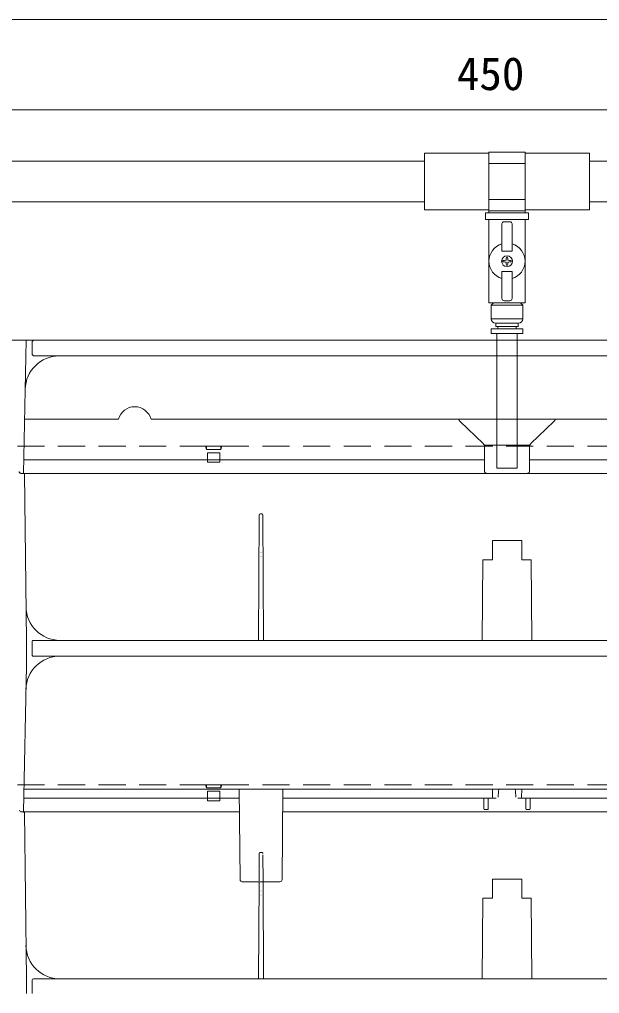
# Model space of a CAD drawing. Units: millimetres, scale not verified. Extents: x -6713 to 1917, y -1364 to 1364.
# Drawn here: x 224.3 to 481.4, y 358.6 to 790.2 of the extents above; entities that cross this region are included whole.
import ezdxf
from ezdxf.enums import TextEntityAlignment as Align

# ---------------------------------------------------------------- set-up
doc = ezdxf.new("R2010")
doc.units = ezdxf.units.MM
doc.header["$LTSCALE"] = 10
doc.linetypes.add('DASHED1', pattern=[1.8, 1.2, -0.6])
for name, color, linetype, lineweight in [('0-5_A-6', 7, 'Continuous', 18), ('3-1', 7, 'Continuous', 18), ('3-2', 7, 'Continuous', 18), ('3-3', 7, 'Continuous', 18), ('7-0', 4, 'Continuous', 5)]:
    doc.layers.add(name, color=color, linetype=linetype, lineweight=lineweight)
doc.styles.add('ＭＳ ゴシック', font='')
doc.styles.get('ＭＳ ゴシック').set_extended_font_data('MS Gothic')

msp = doc.modelspace()

# ---------------------------------------------------------------- linework, layer by layer
at = {"layer": '0-5_A-6'}
msp.add_line((-1134.62, 790.19), (1115.38, 790.19), dxfattribs=at)
msp.add_lwpolyline([(215.38, 750.22), (665.38, 750.22), (665.38, 617.52)], dxfattribs=at)
at = {"layer": '3-1'}
for p, q in [((215.38, 648.09), (665.38, 648.09)), ((227.27, 648.09), (226.15, 589.09)), ((229.88, 647.09), (229.88, 642.09)), ((649.88, 641.09), (230.88, 641.09)), ((226.61, 613.09), (226.61, 613.09)), ((226.61, 613.09), (268.15, 613.09)), ((268.15, 613.09), (268.15, 613.09)), ((598.15, 613.09), (282.61, 613.09)), ((282.61, 613.09), (282.61, 613.09)), ((429.76, 602.33), (419.61, 612.06)), ((451, 602.33), (461.15, 612.06)), ((430.38, 601.58), (450.38, 601.58)), ((430.38, 600.88), (430.38, 590.09)), ((450.38, 600.88), (450.38, 590.09)), ((226.27, 595.09), (430.38, 595.09)), ((654.49, 595.09), (450.38, 595.09)), ((225.08, 589.09), (655.68, 589.09))]:
    msp.add_line(p, q, dxfattribs=at)
for centre, radius, start, end in [((230.88, 647.09), 0.999, 89.9604, 180.0395), ((241.86, 626.09), 15, 90, 178.9131), ((230.88, 642.09), 0.999, 179.9605, 270.0396), ((275.38, 611.09), 7.5, 89.9999, 164.5329), ((275.38, 611.09), 7.5, 15.5228, 90.0034), ((422.38, 614.94), 4, 207.6016, 226.2222), ((458.38, 614.94), 4, 313.7778, 332.3984), ((428.33, 600.86), 2.05, 0.6121, 45.6068), ((452.43, 600.86), 2.05, 134.3932, 179.3879), ((225.09, 590.09), 1, 192.339, 231.1698), ((225.05, 590.04), 0.938, 230.503, 251.825), ((225.09, 590.12), 1.03, 251.4761, 269.4896), ((431.38, 590.09), 1, 179.9994, 263.5534), ((449.38, 590.09), 1, 276.4466, 0.0006)]:
    msp.add_arc(centre, radius, start, end, dxfattribs=at)
at = {"layer": '3-2', "linetype": 'DASHED1', "lineweight": 9}
msp.add_line((223.38, 601.09), (306.73, 601.09), dxfattribs=at)
at = {"layer": '3-2', "linetype": 'DASHED1'}
for p, q in [((306.73, 601.09), (307.18, 599.72)), ((307.18, 601.09), (306.73, 601.09)), ((307.18, 599.72), (307.18, 601.09)), ((307.18, 601.09), (313.58, 601.09)), ((313.58, 601.09), (313.58, 599.72)), ((314.03, 601.09), (566.73, 601.09)), ((313.58, 599.72), (307.18, 599.72)), ((307.58, 598.19), (307.58, 593.99)), ((307.58, 593.99), (313.18, 593.99))]:
    msp.add_line(p, q, dxfattribs=at)
at = {"layer": '3-2'}
for p, q in [((225.18, 588.98), (225.14, 588.99)), ((225.99, 588.99), (226.02, 588.99)), ((225.99, 588.99), (226.02, 588.99)), ((226.02, 588.99), (226.52, 588.99)), ((226.52, 588.99), (226.52, 588.99)), ((330.58, 570.59), (330.3, 515.09)), ((331.08, 571.09), (331.68, 571.09)), ((332.46, 515.09), (332.18, 570.58)), ((433.88, 559.29), (433.88, 550.79)), ((433.88, 559.29), (446.88, 559.29)), ((446.88, 559.29), (446.88, 550.79)), ((330.99, 554.05), (330.99, 554.05)), ((330.99, 553.84), (330.99, 553.84)), ((331.77, 554.05), (331.77, 554.05)), ((331.77, 553.84), (331.77, 553.84)), ((330.99, 552.34), (330.98, 552.34)), ((330.98, 552.13), (330.98, 552.13)), ((331.78, 552.34), (331.78, 552.34)), ((331.78, 552.13), (331.78, 552.13)), ((429.32, 515.09), (429.69, 550.79)), ((429.69, 550.79), (433.88, 550.79)), ((451.07, 550.79), (446.88, 550.79)), ((451.07, 550.79), (451.44, 515.09)), ((227.38, 515.09), (227.38, 508.59)), ((229.89, 508.6), (229.99, 514.6)), ((230.49, 515.09), (650.27, 515.09)), ((227.38, 508.59), (227.38, 503.8)), ((650.37, 508.09), (230.39, 508.09)), ((242.18, 508.09), (242.18, 508.09)), ((242.18, 508.09), (242.18, 508.09)), ((227.38, 503.8), (226.15, 439.09)), ((226.34, 449.09), (226.34, 449.09)), ((654.42, 449.09), (226.34, 449.09)), ((322.07, 409.08), (321.72, 449.09)), ((340.69, 409.08), (341.04, 449.09)), ((433.88, 449.09), (433.94, 445.57)), ((446.88, 449.09), (446.82, 445.57)), ((226.27, 445.09), (321.76, 445.09)), ((341, 445.09), (434.46, 445.09)), ((430.08, 440.49), (430.08, 445.09)), ((430.08, 445.09), (430.08, 440.49)), ((432.08, 445.09), (432.08, 440.49)), ((434.46, 445.09), (435.57, 445.09)), ((446.3, 445.09), (445.19, 445.09)), ((539.76, 445.09), (446.4, 445.09)), ((448.68, 440.49), (448.68, 445.09)), ((450.68, 445.09), (450.68, 440.49)), ((225.65, 439.09), (225.29, 439.09)), ((225.29, 439.09), (225.65, 439.09)), ((225.47, 439.09), (225.29, 439.09)), ((226.15, 439.09), (225.65, 439.09)), ((321.81, 439.09), (226.15, 439.09)), ((539.81, 439.09), (340.95, 439.09)), ((430.48, 440.09), (431.68, 440.09)), ((450.28, 440.09), (449.08, 440.09)), ((323.07, 408.09), (339.69, 408.09))]:
    msp.add_line(p, q, dxfattribs=at)
at = {"layer": '3-2', "linetype": 'DASHED1'}
for points in [[(313.58, 601.09), (314.03, 601.09), (313.58, 599.72)], [(307.58, 598.19), (313.18, 598.19), (313.18, 593.99)]]:
    msp.add_lwpolyline(points, dxfattribs=at)
at = {"layer": '3-2'}
msp.add_lwpolyline([(226.52, 588.99), (226.52, 588.99), (227.38, 515.09)], dxfattribs=at)
msp.add_lwpolyline([(330.58, 570.59), (330.58, 570.59), (330.58, 570.59)], close=True, dxfattribs=at)
for centre, radius, start, end in [((331.08, 570.59), 0.5, 90.0002, 179.6515), ((331.68, 570.59), 0.501, 358.6138, 89.9483), ((242.21, 530.09), 15, 180.6663, 270), ((230.49, 514.59), 0.5, 90, 179), ((242.18, 493.09), 15, 90, 178.9074), ((230.39, 508.59), 0.5, 179, 270), ((1435.97, 387.09), 1001.2, 176.44934, 176.65048), ((-555.21, 387.09), 1001.2, 3.34952, 3.55066), ((434.43, 445.58), 0.484, 180.5837, 261.9182), ((446.32, 445.58), 0.493, 266.6747, 358.991), ((430.48, 440.49), 0.4, 180, 270), ((431.68, 440.49), 0.4, 270, 0), ((449.08, 440.49), 0.4, 180, 270), ((449.08, 440.49), 0.4, 180, 270), ((450.28, 440.49), 0.4, 270, 0), ((225.29, 440.09), 1, 192.339, 270), ((323.07, 409.09), 1, 180.5051, 269.9995), ((339.69, 409.09), 1, 270.0035, 359.495)]:
    msp.add_arc(centre, radius, start, end, dxfattribs=at)
at = {"layer": '3-3', "linetype": 'DASHED1', "lineweight": 9}
msp.add_line((223.38, 451.09), (306.73, 451.09), dxfattribs=at)
at = {"layer": '3-3', "linetype": 'DASHED1'}
for p, q in [((306.73, 451.09), (307.18, 449.72)), ((307.18, 451.09), (306.73, 451.09)), ((307.18, 449.72), (307.18, 451.09)), ((307.18, 451.09), (313.58, 451.09)), ((313.58, 449.72), (307.18, 449.72)), ((313.58, 451.09), (313.58, 449.72)), ((314.03, 451.09), (566.73, 451.09)), ((307.58, 448.19), (307.58, 443.99)), ((307.58, 443.99), (313.18, 443.99)), ((331.07, 421.09), (331.68, 421.09)), ((332.24, 408.09), (332.18, 420.58))]:
    msp.add_line(p, q, dxfattribs=at)
at = {"layer": '3-3'}
for p, q in [((225.17, 438.98), (225.14, 438.99)), ((225.98, 438.99), (226.02, 438.99)), ((225.98, 438.99), (226.02, 438.99)), ((226.02, 438.99), (226.52, 438.99)), ((226.52, 438.99), (226.52, 438.99)), ((330.51, 408.09), (330.3, 365.09)), ((332.46, 365.09), (332.24, 408.09)), ((433.88, 409.29), (433.88, 400.79)), ((433.88, 409.29), (446.88, 409.29)), ((446.88, 409.29), (446.88, 400.79)), ((330.98, 402.34), (330.98, 402.34)), ((330.98, 402.13), (330.98, 402.13)), ((330.99, 404.05), (330.99, 404.05)), ((330.99, 403.84), (330.99, 403.84)), ((331.76, 404.05), (331.76, 404.05)), ((331.76, 403.84), (331.76, 403.84)), ((331.77, 402.34), (331.77, 402.34)), ((331.77, 402.13), (331.77, 402.13)), ((429.32, 365.09), (429.69, 400.79)), ((429.69, 400.79), (433.88, 400.79)), ((451.07, 400.79), (446.88, 400.79)), ((451.07, 400.79), (451.43, 365.09)), ((227.38, 365.09), (227.38, 358.59)), ((229.89, 358.6), (229.99, 364.6)), ((230.49, 365.09), (650.26, 365.09))]:
    msp.add_line(p, q, dxfattribs=at)
at = {"layer": '3-3', "linetype": 'DASHED1'}
for points in [[(313.58, 451.09), (314.03, 451.09), (313.58, 449.72)], [(307.58, 448.19), (313.18, 448.19), (313.18, 443.99)], [(330.57, 420.59), (330.57, 420.59), (330.57, 420.59), (330.57, 420.59), (330.51, 408.09)]]:
    msp.add_lwpolyline(points, dxfattribs=at)
at = {"layer": '3-3'}
msp.add_lwpolyline([(226.52, 438.99), (226.52, 438.99), (227.38, 365.09)], dxfattribs=at)
at = {"layer": '3-3', "linetype": 'DASHED1'}
for centre, radius, start, end in [((331.07, 420.59), 0.5, 90.0002, 179.6515), ((331.68, 420.59), 0.501, 358.6138, 89.9483)]:
    msp.add_arc(centre, radius, start, end, dxfattribs=at)
at = {"layer": '3-3'}
for centre, radius, start, end in [((242.2, 380.09), 15, 180.6663, 270), ((230.49, 364.59), 0.5, 90, 179)]:
    msp.add_arc(centre, radius, start, end, dxfattribs=at)
at = {"layer": '7-0'}
for p, q in [((403.88, 730.89), (432.38, 730.89)), ((403.88, 705.89), (403.88, 730.89)), ((429.25, 730.89), (432.38, 730.89)), ((448.38, 705.39), (448.38, 731.39)), ((448.38, 705.39), (448.38, 731.39)), ((448.38, 730.89), (476.88, 730.89)), ((448.38, 730.89), (476.88, 730.89)), ((476.88, 705.89), (476.88, 730.89)), ((476.88, 705.89), (476.88, 730.89)), ((403.88, 727.39), (26.88, 727.39)), ((432.38, 726.39), (448.38, 726.39)), ((432.38, 726.39), (448.38, 726.39)), ((853.88, 727.39), (476.88, 727.39)), ((26.88, 709.39), (403.88, 709.39)), ((432.38, 710.39), (448.38, 710.39)), ((432.38, 710.39), (448.38, 710.39)), ((476.88, 709.39), (853.88, 709.39)), ((403.88, 705.89), (432.38, 705.89)), ((429.25, 705.89), (432.38, 705.89)), ((430.88, 701.59), (430.88, 704.59)), ((430.88, 704.59), (449.88, 704.59)), ((430.88, 701.59), (430.88, 704.59)), ((430.88, 704.59), (449.88, 704.59)), ((432.38, 704.59), (432.38, 705.39)), ((432.38, 705.39), (448.38, 705.39)), ((432.38, 704.59), (432.38, 705.39)), ((432.38, 705.39), (448.38, 705.39)), ((448.38, 705.89), (476.88, 705.89)), ((448.38, 705.89), (476.88, 705.89)), ((448.38, 704.59), (448.38, 705.39)), ((448.38, 704.59), (448.38, 705.39)), ((449.88, 701.59), (449.88, 704.59)), ((449.88, 701.59), (449.88, 704.59)), ((430.88, 701.59), (449.88, 701.59)), ((430.88, 701.59), (449.88, 701.59)), ((432.38, 701.59), (432.38, 664.59)), ((432.38, 701.59), (432.38, 664.59)), ((438.13, 699.59), (438.13, 687.59)), ((438.13, 699.59), (438.13, 687.59)), ((441.63, 700.59), (439.13, 700.59)), ((441.63, 700.59), (439.13, 700.59)), ((442.63, 699.59), (442.63, 687.59)), ((442.63, 699.59), (442.63, 687.59)), ((448.38, 701.59), (448.38, 664.59)), ((448.38, 701.59), (448.38, 664.59)), ((438.13, 687.59), (442.63, 687.59)), ((438.13, 687.59), (442.63, 687.59)), ((438.58, 682.81), (438.58, 683.37)), ((438.58, 682.81), (438.58, 683.37)), ((439.86, 683.48), (439.99, 683.61)), ((439.86, 683.48), (439.99, 683.61)), ((439.99, 682.57), (439.86, 682.7)), ((439.99, 682.57), (439.86, 682.7)), ((440.1, 684.89), (440.66, 684.89)), ((440.1, 684.89), (440.66, 684.89)), ((440.77, 683.61), (440.9, 683.48)), ((440.77, 683.61), (440.9, 683.48)), ((440.9, 682.7), (440.77, 682.57)), ((440.9, 682.7), (440.77, 682.57)), ((442.18, 682.81), (442.18, 683.37)), ((442.18, 682.81), (442.18, 683.37)), ((438.13, 666.59), (438.13, 678.59)), ((438.13, 678.59), (442.63, 678.59)), ((438.13, 666.59), (438.13, 678.59)), ((438.13, 678.59), (442.63, 678.59)), ((440.1, 681.29), (440.66, 681.29)), ((440.1, 681.29), (440.66, 681.29)), ((442.63, 666.59), (442.63, 678.59)), ((442.63, 666.59), (442.63, 678.59)), ((441.63, 665.59), (439.13, 665.59)), ((441.63, 665.59), (439.13, 665.59)), ((432.38, 664.59), (448.38, 664.59)), ((432.38, 664.59), (448.38, 664.59)), ((433.38, 663.59), (434.38, 664.59)), ((433.38, 663.59), (434.38, 664.59)), ((433.38, 657.59), (433.38, 663.59)), ((433.38, 657.59), (433.38, 663.59)), ((447.38, 657.59), (447.38, 663.59)), ((447.38, 657.59), (447.38, 663.59)), ((433.38, 657.59), (447.38, 657.59)), ((433.38, 657.59), (447.38, 657.59)), ((433.38, 653.09), (447.38, 653.09)), ((433.38, 653.09), (447.38, 653.09)), ((435.38, 655.59), (445.38, 655.59)), ((435.38, 655.59), (445.38, 655.59)), ((436.38, 654.09), (436.38, 653.09)), ((436.38, 654.09), (436.38, 653.09)), ((444.38, 654.09), (444.38, 653.09)), ((444.38, 654.09), (444.38, 653.09)), ((445.38, 655.59), (445.38, 654.09)), ((445.38, 655.59), (445.38, 654.09)), ((447.38, 653.09), (447.38, 651.09)), ((447.38, 653.09), (447.38, 651.09)), ((435.88, 591.34), (435.88, 651.09)), ((435.88, 591.34), (435.88, 651.09))]:
    msp.add_line(p, q, dxfattribs=at)
for points in [[(432.38, 705.39), (432.38, 731.39), (448.38, 731.39)], [(432.38, 705.39), (432.38, 731.39), (448.38, 731.39)], [(433.38, 663.59), (447.38, 663.59), (446.38, 664.59)], [(433.38, 663.59), (447.38, 663.59), (446.38, 664.59)], [(433.38, 653.09), (433.38, 651.09), (447.38, 651.09)], [(433.38, 653.09), (433.38, 651.09), (447.38, 651.09)], [(435.38, 655.59), (435.38, 654.09), (445.38, 654.09)], [(435.38, 655.59), (435.38, 654.09), (445.38, 654.09)], [(444.88, 651.09), (444.88, 591.34), (435.88, 591.34)], [(444.88, 651.09), (444.88, 591.34), (435.88, 591.34)]]:
    msp.add_lwpolyline(points, dxfattribs=at)
msp.add_circle((440.38, 683.09), 2.4, dxfattribs=at)
msp.add_circle((440.38, 683.09), 2.4, dxfattribs=at)
for centre, radius, start, end in [((439.13, 699.59), 1, 90, 180), ((439.13, 699.59), 1, 90, 180), ((441.63, 699.59), 1, 0, 90), ((441.63, 699.59), 1, 0, 90), ((440.38, 683.09), 8, 106.3348, 253.6652), ((440.38, 683.09), 8, 106.3348, 253.6652), ((440.38, 683.09), 8, 286.3348, 73.6652), ((440.38, 683.09), 8, 286.3348, 73.6652), ((440.38, 670.09), 13.4, 92.2169, 97.7202), ((440.38, 670.09), 13.4, 92.2169, 97.7202), ((440.38, 696.09), 13.4, 262.2797, 267.7831), ((440.38, 696.09), 13.4, 262.2797, 267.7831), ((453.38, 683.09), 13.4, 172.2798, 177.7831), ((453.38, 683.09), 13.4, 172.2798, 177.7831), ((453.38, 683.09), 13.4, 182.2169, 187.7202), ((453.38, 683.09), 13.4, 182.2169, 187.7202), ((427.38, 683.09), 13.4, 2.2169, 7.7203), ((427.38, 683.09), 13.4, 2.2169, 7.7203), ((427.38, 683.09), 13.4, 352.2797, 357.7831), ((427.38, 683.09), 13.4, 352.2797, 357.7831), ((440.38, 670.09), 13.4, 82.2798, 87.7831), ((440.38, 670.09), 13.4, 82.2798, 87.7831), ((440.38, 696.09), 13.4, 272.2169, 277.7203), ((440.38, 696.09), 13.4, 272.2169, 277.7203), ((439.13, 666.59), 1, 180, 270), ((439.13, 666.59), 1, 180, 270), ((441.63, 666.59), 1, 270, 0), ((441.63, 666.59), 1, 270, 0), ((435.38, 657.59), 2, 180, 270), ((435.38, 657.59), 2, 180, 270), ((445.38, 657.59), 2, 270, 0), ((445.38, 657.59), 2, 270, 0)]:
    msp.add_arc(centre, radius, start, end, dxfattribs=at)

# ---------------------------------------------------------------- texts
at = {"layer": '0-5_A-6', "style": 'ＭＳ ゴシック'}
msp.add_text('450', height=14.66, dxfattribs=at).set_placement((418.15, 754.5), align=Align.BOTTOM_LEFT)

doc.saveas('drawing.dxf')
